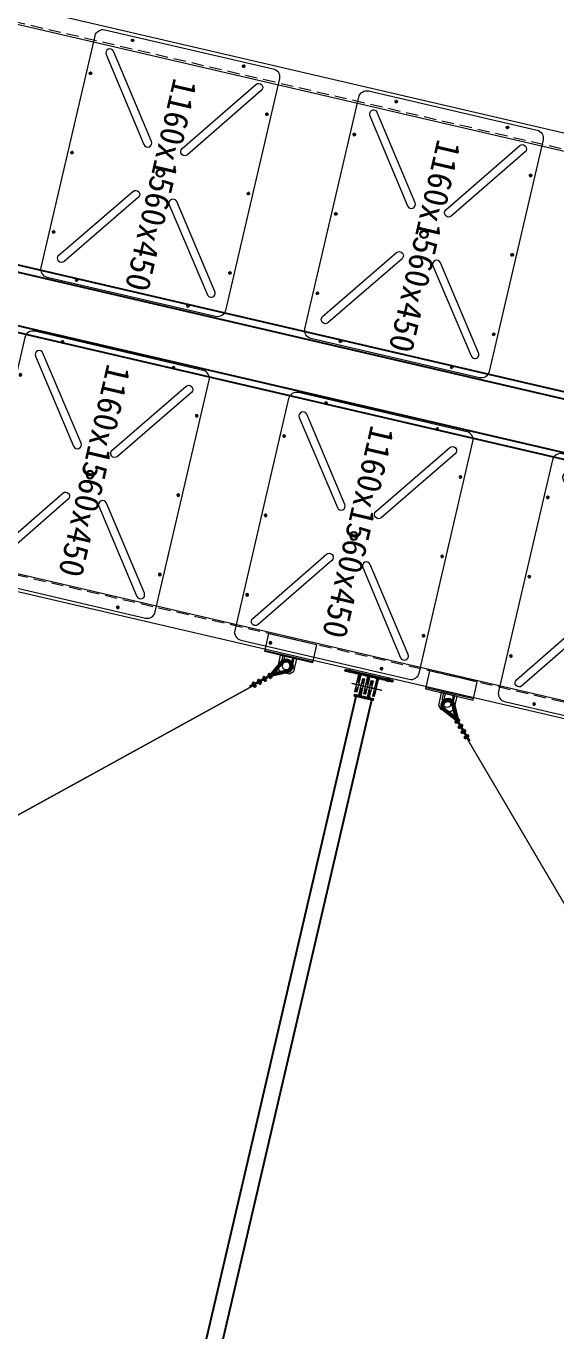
# Model space of a CAD drawing. Header units: millimetres. Extents: x 11827 to 862553, y 15071 to 134256.
# Drawn here: x 571908 to 575156, y 76865 to 84871 of the extents above; entities that cross this region are included whole.
import ezdxf

# ---------------------------------------------------------------- set-up
doc = ezdxf.new("R2010")
doc.units = ezdxf.units.MM
for name, pattern in [('CENTER', [2, 1.25, -0.25, 0.25, -0.25]), ('DASHED2', [9.525, 6.35, -3.175]), ('HIDDEN', [0.375, 0.25, -0.125])]:
    doc.linetypes.add(name, pattern=pattern)
doc.layers.add('HR-dimension', color=9, linetype='Continuous')
doc.layers.add('卡槽', color=242, linetype='Continuous')
for name, color, linetype, lineweight in [('扣板', 7, 'Continuous', 9), ('文字标注', 220, 'Continuous', 18), ('文本', 3, 'Continuous', 13), ('浮箱', 160, 'Continuous', 20), ('结构', 52, 'Continuous', 18), ('虚线', 8, 'Continuous', 0), ('铝主梁', 3, 'Continuous', 9)]:
    doc.layers.add(name, color=color, linetype=linetype, lineweight=lineweight)
doc.styles.add('Arial', font='')
doc.styles.add('HZTXT', font='txtw.shx', dxfattribs={"width": 0.8, "bigfont": 'hztxtw.shx'})
doc.styles.get('Arial').set_extended_font_data('STXihei')
doc.dimstyles.new('DIM-300', dxfattribs={"dimscale": 300, "dimtxt": 3, "dimasz": 1, "dimexe": 1, "dimexo": 1, "dimgap": 1, "dimtad": 1, "dimdec": 0, "dimdsep": 46, "dimtxsty": 'HZTXT', "dimblk": 'ARCHTICK', "dimcen": 0, "dimdle": 1, "dimclrd": 9, "dimclre": 9, "dimclrt": 2, "dimadec": 1, "dimazin": 0, "dimtfac": 1, "dimtdec": 0, "dimtix": 1, "dimtmove": 2, "dimatfit": 3, "dimldrblk": 'ARCHTICK', "dimfxl": 10, "dimtolj": 1, "dimtzin": 0, "dimarcsym": 1})

# ---------------------------------------------------------------- blocks, each defined once
blk = doc.blocks.new('*U620')
at = {"layer": '浮箱', "color": 5, "linetype": 'Continuous'}
for p, q in [((-729.9, 579.9), (730.1, 579.9)), ((-779.9, -530.1), (-779.9, 529.9)), ((780.1, 529.9), (780.1, -530.1)), ((730.1, -580.1), (-729.9, -580.1))]:
    blk.add_line(p, q, dxfattribs=at)
at = {"layer": '浮箱', "color": 1, "linetype": 'CENTER', "ltscale": 9.652}
for p, q in [((-499.9, 565.4), (-499.9, 544.5)), ((0.1, 565.4), (0.1, 544.5)), ((500.1, 565.4), (500.1, 544.5)), ((-489.5, 554.9), (-510.4, 554.9)), ((10.5, 554.9), (-10.4, 554.9)), ((510.5, 554.9), (489.6, 554.9)), ((-744.5, 349.9), (-765.4, 349.9)), ((-754.9, 360.4), (-754.9, 339.5)), ((765.5, 349.9), (744.6, 349.9)), ((755.1, 360.4), (755.1, 339.5)), ((-744.5, -350.1), (-765.4, -350.1)), ((-754.9, -339.6), (-754.9, -360.5)), ((765.5, -350.1), (744.6, -350.1)), ((755.1, -339.6), (755.1, -360.5)), ((-489.5, -555.1), (-510.4, -555.1)), ((-499.9, -544.6), (-499.9, -565.5)), ((10.5, -555.1), (-10.4, -555.1)), ((0.1, -544.6), (0.1, -565.5)), ((510.5, -555.1), (489.6, -555.1)), ((500.1, -544.6), (500.1, -565.5))]:
    blk.add_line(p, q, dxfattribs=at)
at = {"layer": '浮箱', "linetype": 'Continuous'}
for p, q in [((601, 580), (601, 579.9)), ((605.8, 579.9), (605.8, 580)), ((605.9, 579.9), (605.9, 580)), ((606.1, 579.9), (606.1, 580)), ((606.7, 580), (606.7, 579.9)), ((606.7, 580), (606.7, 579.9)), ((607.1, 580), (607.1, 579.9)), ((612.5, 579.9), (612.5, 580.1)), ((-779.9, 412.4), (-780.1, 412.4)), ((-780, 407), (-779.9, 407)), ((-780, 406.6), (-779.9, 406.6)), ((-780, 406.6), (-779.9, 406.6)), ((-779.9, 405.9), (-780, 405.9)), ((-779.9, 405.7), (-780, 405.7)), ((-779.9, 405.7), (-780, 405.7)), ((-780, 400.9), (-779.9, 400.9))]:
    blk.add_line(p, q, dxfattribs=at)
at = {"layer": '浮箱', "color": 5, "linetype": 'Continuous'}
for points in [[(-663, 448.2, -1), (-633.7, 488.7), (-147.4, 137.3, -0.999989), (-176.7, 96.8), (-663, 448.2)], [(661.6, 450.5, 1), (632.2, 490.9), (147.1, 137.8, 0.999989), (176.5, 97.4), (661.6, 450.5)], [(-663, -448.3, 1), (-633.7, -488.8), (-147.4, -137.5, 0.999989), (-176.7, -96.9), (-663, -448.3)], [(661.6, -450.6, -1), (632.2, -491), (147.1, -138, -0.999989), (176.5, -97.5), (661.6, -450.6)]]:
    blk.add_lwpolyline(points, format="xyb", dxfattribs=at)
blk.add_lwpolyline([(14.8, 20.2), (14.8, 20.2)], dxfattribs=at)
at = {"layer": '浮箱', "color": 9, "linetype": 'Continuous'}
for centre in [(-499.9, 554.9), (0.1, 554.9), (500.1, 554.9), (-754.9, 349.9), (755.1, 349.9), (-754.9, -350.1), (755.1, -350.1), (-499.9, -555.1), (0.1, -555.1), (500.1, -555.1)]:
    blk.add_circle(centre, 7.5, dxfattribs=at)
at = {"layer": '浮箱', "color": 5, "linetype": 'Continuous'}
for radius in [25, 20]:
    blk.add_circle((0.1, -0.1), radius, dxfattribs=at)
at = {"layer": '浮箱', "color": 5, "linetype": 'Continuous', "extrusion": (0, 0, -1)}
for centre, start, end in [((729.9, 529.9), 0, 90), ((-730.1, 529.9), 90, 180), ((729.9, -530.1), 270, 0), ((-730.1, -530.1), 180, 270)]:
    blk.add_arc(centre, 50, start, end, dxfattribs=at)
blk = doc.blocks.new('*U619')
at = {"color": 0, "linetype": 'ByBlock', "lineweight": -2, "transparency": 16777216}
blk.add_blockref('*U620', (0, 0), dxfattribs=at)
blk = doc.blocks.new('*U633')
at = {"layer": '浮箱', "color": 5, "linetype": 'Continuous'}
for p, q in [((-729.9, 579.9), (730.1, 579.9)), ((-779.9, -530.1), (-779.9, 529.9)), ((780.1, 529.9), (780.1, -530.1)), ((730.1, -580.1), (-729.9, -580.1))]:
    blk.add_line(p, q, dxfattribs=at)
at = {"layer": '浮箱', "color": 1, "linetype": 'CENTER', "ltscale": 9.652}
for p, q in [((-499.9, 565.4), (-499.9, 544.5)), ((0.1, 565.4), (0.1, 544.5)), ((500.1, 565.4), (500.1, 544.5)), ((-489.5, 554.9), (-510.4, 554.9)), ((10.5, 554.9), (-10.4, 554.9)), ((510.5, 554.9), (489.6, 554.9)), ((-744.5, 349.9), (-765.4, 349.9)), ((-754.9, 360.4), (-754.9, 339.5)), ((765.5, 349.9), (744.6, 349.9)), ((755.1, 360.4), (755.1, 339.5)), ((-744.5, -350.1), (-765.4, -350.1)), ((-754.9, -339.6), (-754.9, -360.5)), ((765.5, -350.1), (744.6, -350.1)), ((755.1, -339.6), (755.1, -360.5)), ((-489.5, -555.1), (-510.4, -555.1)), ((-499.9, -544.6), (-499.9, -565.5)), ((10.5, -555.1), (-10.4, -555.1)), ((0.1, -544.6), (0.1, -565.5)), ((510.5, -555.1), (489.6, -555.1)), ((500.1, -544.6), (500.1, -565.5))]:
    blk.add_line(p, q, dxfattribs=at)
at = {"layer": '浮箱', "linetype": 'Continuous'}
for p, q in [((601, 580), (601, 579.9)), ((605.8, 579.9), (605.8, 580)), ((605.9, 579.9), (605.9, 580)), ((606.1, 579.9), (606.1, 580)), ((606.7, 580), (606.7, 579.9)), ((606.7, 580), (606.7, 579.9)), ((607.1, 580), (607.1, 579.9)), ((612.5, 579.9), (612.5, 580.1)), ((-779.9, 412.4), (-780.1, 412.4)), ((-780, 407), (-779.9, 407)), ((-780, 406.6), (-779.9, 406.6)), ((-780, 406.6), (-779.9, 406.6)), ((-779.9, 405.9), (-780, 405.9)), ((-779.9, 405.7), (-780, 405.7)), ((-779.9, 405.7), (-780, 405.7)), ((-780, 400.9), (-779.9, 400.9))]:
    blk.add_line(p, q, dxfattribs=at)
at = {"layer": '浮箱', "color": 5, "linetype": 'Continuous'}
for points in [[(-663, 448.2, -1), (-633.7, 488.7), (-147.4, 137.3, -0.999989), (-176.7, 96.8), (-663, 448.2)], [(661.6, 450.5, 1), (632.2, 490.9), (147.1, 137.8, 0.999989), (176.5, 97.4), (661.6, 450.5)], [(-663, -448.3, 1), (-633.7, -488.8), (-147.4, -137.5, 0.999989), (-176.7, -96.9), (-663, -448.3)], [(661.6, -450.6, -1), (632.2, -491), (147.1, -138, -0.999989), (176.5, -97.5), (661.6, -450.6)]]:
    blk.add_lwpolyline(points, format="xyb", dxfattribs=at)
blk.add_lwpolyline([(14.8, 20.2), (14.8, 20.2)], dxfattribs=at)
at = {"layer": '浮箱', "color": 9, "linetype": 'Continuous'}
for centre in [(-499.9, 554.9), (0.1, 554.9), (500.1, 554.9), (-754.9, 349.9), (755.1, 349.9), (-754.9, -350.1), (755.1, -350.1), (-499.9, -555.1), (0.1, -555.1), (500.1, -555.1)]:
    blk.add_circle(centre, 7.5, dxfattribs=at)
at = {"layer": '浮箱', "color": 5, "linetype": 'Continuous'}
for radius in [25, 20]:
    blk.add_circle((0.1, -0.1), radius, dxfattribs=at)
at = {"layer": '浮箱', "color": 5, "linetype": 'Continuous', "extrusion": (0, 0, -1)}
for centre, start, end in [((729.9, 529.9), 0, 90), ((-730.1, 529.9), 90, 180), ((729.9, -530.1), 270, 0), ((-730.1, -530.1), 180, 270)]:
    blk.add_arc(centre, 50, start, end, dxfattribs=at)
blk = doc.blocks.new('*U632')
at = {"color": 0, "linetype": 'ByBlock', "lineweight": -2, "transparency": 16777216}
blk.add_blockref('*U633', (0, 0), dxfattribs=at)
blk = doc.blocks.new('*U627')
at = {"layer": '浮箱', "color": 5, "linetype": 'Continuous'}
for p, q in [((-729.9, 579.9), (730.1, 579.9)), ((-779.9, -530.1), (-779.9, 529.9)), ((780.1, 529.9), (780.1, -530.1)), ((730.1, -580.1), (-729.9, -580.1))]:
    blk.add_line(p, q, dxfattribs=at)
at = {"layer": '浮箱', "color": 1, "linetype": 'CENTER', "ltscale": 9.652}
for p, q in [((-499.9, 565.4), (-499.9, 544.5)), ((0.1, 565.4), (0.1, 544.5)), ((500.1, 565.4), (500.1, 544.5)), ((-489.5, 554.9), (-510.4, 554.9)), ((10.5, 554.9), (-10.4, 554.9)), ((510.5, 554.9), (489.6, 554.9)), ((-744.5, 349.9), (-765.4, 349.9)), ((-754.9, 360.4), (-754.9, 339.5)), ((765.5, 349.9), (744.6, 349.9)), ((755.1, 360.4), (755.1, 339.5)), ((-744.5, -350.1), (-765.4, -350.1)), ((-754.9, -339.6), (-754.9, -360.5)), ((765.5, -350.1), (744.6, -350.1)), ((755.1, -339.6), (755.1, -360.5)), ((-489.5, -555.1), (-510.4, -555.1)), ((-499.9, -544.6), (-499.9, -565.5)), ((10.5, -555.1), (-10.4, -555.1)), ((0.1, -544.6), (0.1, -565.5)), ((510.5, -555.1), (489.6, -555.1)), ((500.1, -544.6), (500.1, -565.5))]:
    blk.add_line(p, q, dxfattribs=at)
at = {"layer": '浮箱', "linetype": 'Continuous'}
for p, q in [((601, 580), (601, 579.9)), ((605.8, 579.9), (605.8, 580)), ((605.9, 579.9), (605.9, 580)), ((606.1, 579.9), (606.1, 580)), ((606.7, 580), (606.7, 579.9)), ((606.7, 580), (606.7, 579.9)), ((607.1, 580), (607.1, 579.9)), ((612.5, 579.9), (612.5, 580.1)), ((-779.9, 412.4), (-780.1, 412.4)), ((-780, 407), (-779.9, 407)), ((-780, 406.6), (-779.9, 406.6)), ((-780, 406.6), (-779.9, 406.6)), ((-779.9, 405.9), (-780, 405.9)), ((-779.9, 405.7), (-780, 405.7)), ((-779.9, 405.7), (-780, 405.7)), ((-780, 400.9), (-779.9, 400.9))]:
    blk.add_line(p, q, dxfattribs=at)
at = {"layer": '浮箱', "color": 5, "linetype": 'Continuous'}
for points in [[(-663, 448.2, -1), (-633.7, 488.7), (-147.4, 137.3, -0.999989), (-176.7, 96.8), (-663, 448.2)], [(661.6, 450.5, 1), (632.2, 490.9), (147.1, 137.8, 0.999989), (176.5, 97.4), (661.6, 450.5)], [(-663, -448.3, 1), (-633.7, -488.8), (-147.4, -137.5, 0.999989), (-176.7, -96.9), (-663, -448.3)], [(661.6, -450.6, -1), (632.2, -491), (147.1, -138, -0.999989), (176.5, -97.5), (661.6, -450.6)]]:
    blk.add_lwpolyline(points, format="xyb", dxfattribs=at)
blk.add_lwpolyline([(14.8, 20.2), (14.8, 20.2)], dxfattribs=at)
at = {"layer": '浮箱', "color": 9, "linetype": 'Continuous'}
for centre in [(-499.9, 554.9), (0.1, 554.9), (500.1, 554.9), (-754.9, 349.9), (755.1, 349.9), (-754.9, -350.1), (755.1, -350.1), (-499.9, -555.1), (0.1, -555.1), (500.1, -555.1)]:
    blk.add_circle(centre, 7.5, dxfattribs=at)
at = {"layer": '浮箱', "color": 5, "linetype": 'Continuous'}
for radius in [25, 20]:
    blk.add_circle((0.1, -0.1), radius, dxfattribs=at)
at = {"layer": '浮箱', "color": 5, "linetype": 'Continuous', "extrusion": (0, 0, -1)}
for centre, start, end in [((729.9, 529.9), 0, 90), ((-730.1, 529.9), 90, 180), ((729.9, -530.1), 270, 0), ((-730.1, -530.1), 180, 270)]:
    blk.add_arc(centre, 50, start, end, dxfattribs=at)
blk = doc.blocks.new('*U626')
at = {"color": 0, "linetype": 'ByBlock', "lineweight": -2, "transparency": 16777216}
blk.add_blockref('*U627', (0, 0), dxfattribs=at)
blk = doc.blocks.new('*U623')
at = {"layer": '浮箱', "color": 5, "linetype": 'Continuous'}
for p, q in [((-729.9, 579.9), (730.1, 579.9)), ((-779.9, -530.1), (-779.9, 529.9)), ((780.1, 529.9), (780.1, -530.1)), ((730.1, -580.1), (-729.9, -580.1))]:
    blk.add_line(p, q, dxfattribs=at)
at = {"layer": '浮箱', "color": 1, "linetype": 'CENTER', "ltscale": 9.652}
for p, q in [((-499.9, 565.4), (-499.9, 544.5)), ((0.1, 565.4), (0.1, 544.5)), ((500.1, 565.4), (500.1, 544.5)), ((-489.5, 554.9), (-510.4, 554.9)), ((10.5, 554.9), (-10.4, 554.9)), ((510.5, 554.9), (489.6, 554.9)), ((-744.5, 349.9), (-765.4, 349.9)), ((-754.9, 360.4), (-754.9, 339.5)), ((765.5, 349.9), (744.6, 349.9)), ((755.1, 360.4), (755.1, 339.5)), ((-744.5, -350.1), (-765.4, -350.1)), ((-754.9, -339.6), (-754.9, -360.5)), ((765.5, -350.1), (744.6, -350.1)), ((755.1, -339.6), (755.1, -360.5)), ((-489.5, -555.1), (-510.4, -555.1)), ((-499.9, -544.6), (-499.9, -565.5)), ((10.5, -555.1), (-10.4, -555.1)), ((0.1, -544.6), (0.1, -565.5)), ((510.5, -555.1), (489.6, -555.1)), ((500.1, -544.6), (500.1, -565.5))]:
    blk.add_line(p, q, dxfattribs=at)
at = {"layer": '浮箱', "linetype": 'Continuous'}
for p, q in [((601, 580), (601, 579.9)), ((605.8, 579.9), (605.8, 580)), ((605.9, 579.9), (605.9, 580)), ((606.1, 579.9), (606.1, 580)), ((606.7, 580), (606.7, 579.9)), ((606.7, 580), (606.7, 579.9)), ((607.1, 580), (607.1, 579.9)), ((612.5, 579.9), (612.5, 580.1)), ((-779.9, 412.4), (-780.1, 412.4)), ((-780, 407), (-779.9, 407)), ((-780, 406.6), (-779.9, 406.6)), ((-780, 406.6), (-779.9, 406.6)), ((-779.9, 405.9), (-780, 405.9)), ((-779.9, 405.7), (-780, 405.7)), ((-779.9, 405.7), (-780, 405.7)), ((-780, 400.9), (-779.9, 400.9))]:
    blk.add_line(p, q, dxfattribs=at)
at = {"layer": '浮箱', "color": 5, "linetype": 'Continuous'}
for points in [[(-663, 448.2, -1), (-633.7, 488.7), (-147.4, 137.3, -0.999989), (-176.7, 96.8), (-663, 448.2)], [(661.6, 450.5, 1), (632.2, 490.9), (147.1, 137.8, 0.999989), (176.5, 97.4), (661.6, 450.5)], [(-663, -448.3, 1), (-633.7, -488.8), (-147.4, -137.5, 0.999989), (-176.7, -96.9), (-663, -448.3)], [(661.6, -450.6, -1), (632.2, -491), (147.1, -138, -0.999989), (176.5, -97.5), (661.6, -450.6)]]:
    blk.add_lwpolyline(points, format="xyb", dxfattribs=at)
blk.add_lwpolyline([(14.8, 20.2), (14.8, 20.2)], dxfattribs=at)
at = {"layer": '浮箱', "color": 9, "linetype": 'Continuous'}
for centre in [(-499.9, 554.9), (0.1, 554.9), (500.1, 554.9), (-754.9, 349.9), (755.1, 349.9), (-754.9, -350.1), (755.1, -350.1), (-499.9, -555.1), (0.1, -555.1), (500.1, -555.1)]:
    blk.add_circle(centre, 7.5, dxfattribs=at)
at = {"layer": '浮箱', "color": 5, "linetype": 'Continuous'}
for radius in [25, 20]:
    blk.add_circle((0.1, -0.1), radius, dxfattribs=at)
at = {"layer": '浮箱', "color": 5, "linetype": 'Continuous', "extrusion": (0, 0, -1)}
for centre, start, end in [((729.9, 529.9), 0, 90), ((-730.1, 529.9), 90, 180), ((729.9, -530.1), 270, 0), ((-730.1, -530.1), 180, 270)]:
    blk.add_arc(centre, 50, start, end, dxfattribs=at)
blk = doc.blocks.new('*U622')
at = {"color": 0, "linetype": 'ByBlock', "lineweight": -2, "transparency": 16777216}
blk.add_blockref('*U623', (0, 0), dxfattribs=at)
blk = doc.blocks.new('*U625')
at = {"layer": '浮箱', "color": 5, "linetype": 'Continuous'}
for p, q in [((-729.9, 579.9), (730.1, 579.9)), ((-779.9, -530.1), (-779.9, 529.9)), ((780.1, 529.9), (780.1, -530.1)), ((730.1, -580.1), (-729.9, -580.1))]:
    blk.add_line(p, q, dxfattribs=at)
at = {"layer": '浮箱', "color": 1, "linetype": 'CENTER', "ltscale": 9.652}
for p, q in [((-499.9, 565.4), (-499.9, 544.5)), ((0.1, 565.4), (0.1, 544.5)), ((500.1, 565.4), (500.1, 544.5)), ((-489.5, 554.9), (-510.4, 554.9)), ((10.5, 554.9), (-10.4, 554.9)), ((510.5, 554.9), (489.6, 554.9)), ((-744.5, 349.9), (-765.4, 349.9)), ((-754.9, 360.4), (-754.9, 339.5)), ((765.5, 349.9), (744.6, 349.9)), ((755.1, 360.4), (755.1, 339.5)), ((-744.5, -350.1), (-765.4, -350.1)), ((-754.9, -339.6), (-754.9, -360.5)), ((765.5, -350.1), (744.6, -350.1)), ((755.1, -339.6), (755.1, -360.5)), ((-489.5, -555.1), (-510.4, -555.1)), ((-499.9, -544.6), (-499.9, -565.5)), ((10.5, -555.1), (-10.4, -555.1)), ((0.1, -544.6), (0.1, -565.5)), ((510.5, -555.1), (489.6, -555.1)), ((500.1, -544.6), (500.1, -565.5))]:
    blk.add_line(p, q, dxfattribs=at)
at = {"layer": '浮箱', "linetype": 'Continuous'}
for p, q in [((601, 580), (601, 579.9)), ((605.8, 579.9), (605.8, 580)), ((605.9, 579.9), (605.9, 580)), ((606.1, 579.9), (606.1, 580)), ((606.7, 580), (606.7, 579.9)), ((606.7, 580), (606.7, 579.9)), ((607.1, 580), (607.1, 579.9)), ((612.5, 579.9), (612.5, 580.1)), ((-779.9, 412.4), (-780.1, 412.4)), ((-780, 407), (-779.9, 407)), ((-780, 406.6), (-779.9, 406.6)), ((-780, 406.6), (-779.9, 406.6)), ((-779.9, 405.9), (-780, 405.9)), ((-779.9, 405.7), (-780, 405.7)), ((-779.9, 405.7), (-780, 405.7)), ((-780, 400.9), (-779.9, 400.9))]:
    blk.add_line(p, q, dxfattribs=at)
at = {"layer": '浮箱', "color": 5, "linetype": 'Continuous'}
for points in [[(-663, 448.2, -1), (-633.7, 488.7), (-147.4, 137.3, -0.999989), (-176.7, 96.8), (-663, 448.2)], [(661.6, 450.5, 1), (632.2, 490.9), (147.1, 137.8, 0.999989), (176.5, 97.4), (661.6, 450.5)], [(-663, -448.3, 1), (-633.7, -488.8), (-147.4, -137.5, 0.999989), (-176.7, -96.9), (-663, -448.3)], [(661.6, -450.6, -1), (632.2, -491), (147.1, -138, -0.999989), (176.5, -97.5), (661.6, -450.6)]]:
    blk.add_lwpolyline(points, format="xyb", dxfattribs=at)
blk.add_lwpolyline([(14.8, 20.2), (14.8, 20.2)], dxfattribs=at)
at = {"layer": '浮箱', "color": 9, "linetype": 'Continuous'}
for centre in [(-499.9, 554.9), (0.1, 554.9), (500.1, 554.9), (-754.9, 349.9), (755.1, 349.9), (-754.9, -350.1), (755.1, -350.1), (-499.9, -555.1), (0.1, -555.1), (500.1, -555.1)]:
    blk.add_circle(centre, 7.5, dxfattribs=at)
at = {"layer": '浮箱', "color": 5, "linetype": 'Continuous'}
for radius in [25, 20]:
    blk.add_circle((0.1, -0.1), radius, dxfattribs=at)
at = {"layer": '浮箱', "color": 5, "linetype": 'Continuous', "extrusion": (0, 0, -1)}
for centre, start, end in [((729.9, 529.9), 0, 90), ((-730.1, 529.9), 90, 180), ((729.9, -530.1), 270, 0), ((-730.1, -530.1), 180, 270)]:
    blk.add_arc(centre, 50, start, end, dxfattribs=at)
blk = doc.blocks.new('*U624')
at = {"color": 0, "linetype": 'ByBlock', "lineweight": -2, "transparency": 16777216}
blk.add_blockref('*U625', (0, 0), dxfattribs=at)
blk = doc.blocks.new('_ArchTick')
at = {"color": 0, "linetype": 'ByBlock', "lineweight": 100, "const_width": 0.15}
blk.add_lwpolyline([(-0.5, -0.5), (0.5, 0.5)], dxfattribs=at)
blk = doc.blocks.new('*D707')
at = {"color": 9, "lineweight": -2, "transparency": 16777216}
for p, q in [((568811.7, 86009.5), (569399.5, 88537.7)), ((577959.5, 86239.7), (569039.3, 88313.4)), ((577147.5, 84071.7), (577735.2, 86599.9))]:
    blk.add_line(p, q, dxfattribs=at)
at = {"layer": 'Defpoints', "color": 0, "transparency": 16777216}
for p in [(569331.5, 88245.5), (568743.8, 85717.3, 29521), (577079.5, 83779.5, 29521)]:
    blk.add_point(p, dxfattribs=at)
at = {"color": 9, "lineweight": -2, "transparency": 16777216, "xscale": 300, "yscale": 300, "zscale": 300}
for p, rotation in [((569331.5, 88245.5), 166.9128483271271), ((577667.3, 86307.7), 346.9128483271272)]:
    blk.add_blockref('_ArchTick', p, dxfattribs=dict(at, rotation=rotation))
at = {"color": 2, "transparency": 16777216, "insert": (573669.2, 88007.1), "char_height": 900, "attachment_point": 5, "rotation": 346.91285, "style": 'HZTXT'}
blk.add_mtext('\\A1;8558', dxfattribs=at)
blk = doc.blocks.new('*U1432')
at = {"layer": '结构'}
h = blk.add_hatch(dxfattribs=at)
h.set_pattern_fill('ANSI36', color=252, angle=-82.69576)
h.set_pattern_definition([(322.3042363, (-182477.9547, -50528.7565), (6.337899573, -0.8851938), [7.9375, -1.5875, 0, -1.5875])])
h.paths.add_polyline_path([(-128.7, 51.2), (-149.5, 48.6), (-148, 36.7), (-127.1, 39.3)])
h.paths.add_polyline_path([(109.2, 81.7), (-110.7, 53.5), (-109.2, 41.6), (110.7, 69.8)])
h.paths.add_polyline_path([(148, 86.7), (127.1, 84), (128.7, 72.1), (149.5, 74.8)])
h.paths.add_polyline_path([(62.3, 63.6), (50.4, 62.1), (56.3, 15.5), (68.2, 17)])
h.paths.add_polyline_path([(72.8, -18.7), (60.9, -20.2), (64.3, -47), (76.2, -45.5)])
h.paths.add_polyline_path([(6.7, 56.5), (-5.2, 55), (0.8, 8.3), (12.7, 9.9)])
h.paths.add_polyline_path([(17.3, -25.8), (5.4, -27.4), (8.8, -54.1), (20.7, -52.6)])
h.paths.add_polyline_path([(-48.8, 49.4), (-60.7, 47.8), (-54.8, 1.2), (-42.9, 2.7)])
h.paths.add_polyline_path([(-38.3, -33), (-50.2, -34.5), (-46.7, -61.3), (-34.8, -59.7)])
h = blk.add_hatch(dxfattribs=at)
h.set_pattern_fill('ANSI36', color=252, angle=-82.69576)
h.set_pattern_definition([(322.3042363, (-55311.4466, 178520.0052), (6.337899573, -0.8851938), [7.9375, -1.5875, 0, -1.5875])])
h.paths.add_polyline_path([(39.1, 13.3), (35.7, 40), (23.8, 38.5), (27.2, 11.7)])
h.paths.add_polyline_path([(49.1, -64.1), (43.7, -22.4), (31.8, -24), (37.2, -65.6)])
h.paths.add_polyline_path([(77.4, -72.6), (75.8, -60.7), (-43.2, -75.9), (-41.7, -87.8)])
h.paths.add_polyline_path([(-4.5, -71), (-9.8, -29.3), (-21.7, -30.8), (-16.4, -72.5)])
h.paths.add_polyline_path([(-14.4, 6.4), (-17.9, 33.2), (-29.8, 31.6), (-26.3, 4.9)])
at = {"layer": '文字标注', "color": 1, "linetype": 'CENTER', "ltscale": 2}
for points in [[(127.1, 84), (109.2, 81.7), (110.7, 69.8), (128.7, 72.1)], [(-128.7, 51.2), (-110.7, 53.5), (-109.2, 41.6), (-127.1, 39.3)], [(-38.3, -33), (-50.2, -34.5), (-54.8, 1.2), (-42.9, 2.7)], [(-9.8, -29.3), (-21.7, -30.8), (-26.3, 4.9), (-14.4, 6.4)], [(17.3, -25.8), (5.4, -27.4), (0.8, 8.3), (12.7, 9.9)], [(43.7, -22.4), (31.8, -24), (27.2, 11.7), (39.1, 13.3)], [(60.9, -20.2), (72.8, -18.7), (68.2, 17), (56.3, 15.5)]]:
    blk.add_lwpolyline(points, close=True, dxfattribs=at)
for points in [[(120.3, 66), (118.8, 77.9), (117.5, 87.8)], [(-117.5, 35.5), (-119.1, 47.4), (-120.3, 57.3)], [(106.4, 3.7), (-83.7, -20.6)], [(74.4, -0.4), (-56.3, -17.1)]]:
    blk.add_lwpolyline(points, dxfattribs=at)
at = {"layer": '结构'}
for points in [[(-149.5, 48.6), (148, 86.7), (149.5, 74.8), (-148, 36.7), (-149.5, 48.6)], [(-48.8, 49.4), (-34.8, -59.7), (-46.7, -61.3), (-60.7, 47.8), (-48.8, 49.4)], [(-17.9, 33.2), (-4.5, -71), (-16.4, -72.5), (-29.8, 31.6), (-17.9, 33.2)], [(6.7, 56.5), (20.7, -52.6), (8.8, -54.1), (-5.2, 55), (6.7, 56.5)], [(35.7, 40), (49.1, -64.1), (37.2, -65.6), (23.8, 38.5), (35.7, 40)], [(50.4, 62.1), (64.3, -47), (76.2, -45.5), (62.3, 63.6), (50.4, 62.1)]]:
    blk.add_lwpolyline(points, dxfattribs=at)
blk.add_lwpolyline([(-43.2, -75.9), (75.8, -60.7), (77.4, -72.6), (-41.7, -87.8)], close=True, dxfattribs=at)
blk = doc.blocks.new('*U1429')
at = {"color": 0, "linetype": 'ByBlock', "lineweight": -2, "transparency": 16777216}
blk.add_blockref('*U1432', (0, 0), dxfattribs=at)
blk = doc.blocks.new('*U1406')
for points in [[(-42.5, 4000), (-42.5, -4000)], [(57.5, 4000), (57.5, -4000)]]:
    blk.add_lwpolyline(points)
at = {"rotation": 352.6957637374326}
blk.add_blockref('*U1429', (0, 4081.8), dxfattribs=at)
blk = doc.blocks.new('*U1407')
at = {"color": 0, "linetype": 'ByBlock', "lineweight": -2, "transparency": 16777216}
blk.add_blockref('*U1406', (0, 0), dxfattribs=at)
blk = doc.blocks.new('*U1397')
at = {"color": 7, "linetype": 'Continuous', "lineweight": 15}
for p, q in [((-9, 9), (-10, 8)), ((-10, 8), (-10, 1)), ((-10, 1), (-9, 0)), ((-9, 9), (9, 9)), ((-9, 0), (9, 0)), ((-5, 8), (-5, 1)), ((5, 8), (5, 1)), ((10, 8), (9, 9)), ((9, 0), (10, 1)), ((10, 8), (10, 1))]:
    blk.add_line(p, q, dxfattribs=at)
for centre, start, end in [((0, -8), 72.4233, 107.5767), ((0, 17), 252.4233, 287.5767)]:
    blk.add_arc(centre, 17.2, start, end, dxfattribs=at)
for points, knots in [([(-10, 8), (-10, 9), (-9, 9), (-8, 9), (-7, 9), (-6, 9), (-6, 9), (-5, 8)], [0, 0, 0, 0, 0.264534, 0.399289, 0.53507, 0.765405, 1, 1, 1, 1]), ([(-5, 1), (-6, 1), (-6, 0), (-7, 0), (-8, 0), (-9, 0), (-10, 1), (-10, 1)], [0, 0, 0, 0, 0.264534, 0.399289, 0.53507, 0.765405, 1, 1, 1, 1]), ([(5, 8), (6, 9), (6, 9), (7, 9), (8, 9), (9, 9), (10, 9), (10, 8)], [0, 0, 0, 0, 0.264536, 0.399814, 0.535067, 0.765403, 1, 1, 1, 1]), ([(10, 1), (10, 1), (9, 0), (8, 0), (7, 0), (6, 0), (6, 1), (5, 1)], [0, 0, 0, 0, 0.264536, 0.399814, 0.535067, 0.765403, 1, 1, 1, 1])]:
    blk.add_open_spline(points, degree=3, knots=knots, dxfattribs=at)
blk = doc.blocks.new('A$C72EA2C7E')
blk.add_line((-8, -6), (8, -6))
at = {"color": 7, "linetype": 'Continuous', "lineweight": 15}
for p, q in [((-5, -40), (-5, -6)), ((-4, -41), (-5, -40)), ((5, -40), (-5, -40)), ((-4, -41), (5, -41)), ((5, -6), (5, -40)), ((5, -40), (5, -41))]:
    blk.add_line(p, q, dxfattribs=at)
at = {"color": 7, "linetype": 'Continuous', "lineweight": 0}
for p, q in [((-4, -41), (-4, -6)), ((5, -41), (5, -6))]:
    blk.add_line(p, q, dxfattribs=at)
blk.add_arc((0, -8), 8, 17.4862, 162.5138)
at = {"extrusion": (0, 0, -1), "xscale": 0.9999974999999999, "yscale": 0.9999974999999999, "zscale": -0.9999974999999999}
blk.add_blockref('*U1397', (0, -39), dxfattribs=at)
blk = doc.blocks.new('A$C9fee1c81')
h = blk.add_hatch(color=1)
h.dxf.hatch_style = 1
h.paths.add_polyline_path([(-5928.8, 1836.7), (-6019.6, 1809.5, -1.447528), (-6016.2, 1886.7), (-5928.1, 1851.7)])
h.paths.add_polyline_path([(-5942.3, 1844.3), (-5942.3, 1845.3), (-5958.1, 1851.6), (-5956.7, 1854.8), (-6019.1, 1879.6, 1.452111), (-6021.9, 1816.9), (-5957.5, 1836.1), (-5958.6, 1839.5)], flags=16)
h = blk.add_hatch()
h.set_pattern_fill('ANSI38', color=253, scale=0.7, angle=-2.5)
h.set_pattern_definition([(42.5, (-384069.4044, 295980.6416), (-1.501499236, 1.638598881), []), (132.5, (-384069.4044, 295980.6416), (-4.641597354, 1.775698526), [5.55625, -3.33375])])
h.paths.add_polyline_path([(-5959.6, 1842.5), (-5957.5, 1836.1), (-6021.9, 1816.9, -1.452111), (-6019.1, 1879.6), (-5956.7, 1854.8), (-5958.1, 1851.6), (-5959.4, 1848.6), (-6021.8, 1873.4, 1.452111), (-6024, 1823.2)])
at = {"color": 1, "linetype": 'DASHED2'}
blk.add_line((-6066.8, 1863.3), (-6067.6, 1845.1), dxfattribs=at)
blk.add_line((-5933.5, 1849.3), (-5928.8, 1841.1))
at = {"color": 1}
for points in [[(-5928.8, 1836.7), (-6019.6, 1809.5, -1.447528), (-6016.2, 1886.7), (-5928.1, 1851.7)], [(-5958.1, 1851.6), (-5942.3, 1845.3), (-5942.3, 1844.3), (-5958.6, 1839.5), (-5957.5, 1836.1), (-6021.9, 1816.9, -1.452111), (-6019.1, 1879.6), (-5956.7, 1854.8)]]:
    blk.add_lwpolyline(points, format="xyb", close=True, dxfattribs=at)
for points in [[(-5928.8, 1841.1), (-6020.8, 1813.5, -1.449849), (-6017.8, 1882.8), (-5933.5, 1849.3)], [(-5957.5, 1836.1), (-6021.9, 1816.9, -1.452111), (-6019.1, 1879.6), (-5956.7, 1854.8)], [(-5957.5, 1836.1), (-6021.9, 1816.9, -1.452111), (-6019.1, 1879.6), (-5956.7, 1854.8)]]:
    blk.add_lwpolyline(points, format="xyb")
blk.add_lwpolyline([(-5959.4, 1848.6), (-6021.8, 1873.4, 1.452111), (-6024, 1823.2), (-5959.6, 1842.5), (-5957.5, 1836.1), (-6021.9, 1816.9, -1.452111), (-6019.1, 1879.6), (-5956.7, 1854.8)], format="xyb", close=True)
at = {"color": 252}
blk.add_lwpolyline([(-5959.4, 1848.6), (-6021.8, 1873.4, 1.452111), (-6024, 1823.2), (-5959.6, 1842.5), (-5957.5, 1836.1), (-6021.9, 1816.9, -1.452111), (-6019.1, 1879.6), (-5956.7, 1854.8)], format="xyb", close=True, dxfattribs=at)
at = {"color": 1, "const_width": 8.4}
for points in [[(-5936.6, 1841.4), (-5775.8, 1841.1)], [(-5935.2, 1849.4), (7780.1, 1849.6)]]:
    blk.add_lwpolyline(points, dxfattribs=at)
at = {"xscale": -0.7, "yscale": 0.7, "zscale": 0.7, "rotation": 179.9396936740553}
for p in [(-5919.8, 1833), (-5882.5, 1832.9), (-5846.4, 1832.9), (-5809.1, 1832.8)]:
    blk.add_blockref('A$C72EA2C7E', p, dxfattribs=at)
blk = doc.blocks.new('支座')
at = {"layer": '扣板', "color": 7}
blk.add_line((13511.5, 4747, 0), (13511.5, 5047, 0), dxfattribs=at)
at = {"layer": '扣板', "color": 7, "elevation": 0}
for points in [[(13405, 4747), (13405, 5047), (13519.5, 5047), (13519.5, 4747)], [(13599.5, 4947), (13619.5, 4927), (13619.5, 4867), (13599.5, 4847), (13519.5, 4847), (13519.5, 4947)], [(13559.5, 4932), (13519.5, 4932), (13519.5, 4922), (13559.5, 4922)], [(13559.5, 4862), (13519.5, 4862), (13519.5, 4872), (13559.5, 4872)]]:
    blk.add_lwpolyline(points, close=True, dxfattribs=at)
at = {"layer": '扣板', "color": 7}
blk.add_circle((13574.5, 4897, 0), 25, dxfattribs=at)

msp = doc.modelspace()

# ---------------------------------------------------------------- hatches: boundary and pattern name
h = msp.add_hatch(color=1)
h.dxf.hatch_style = 1
h.paths.add_polyline_path([(573408.52, 80897.05), (573470.08, 80972.02, -1.4062578), (573508.95, 80904.37), (573416.36, 80884.23)])
h.paths.add_polyline_path([(573441.12, 80901.07), (573441.76, 80897.63), (573507.42, 80911.92, 1.4062578), (573475.96, 80967.05), (573432.03, 80913.55), (573423.47, 80897.23)], flags=16)
h = msp.add_hatch()
h.set_pattern_fill('ANSI38', color=253, scale=0.7, angle=-153.523189)
h.set_pattern_definition([(251.4768111, (699573.7691, -275105.5756), (2.107363737, -0.706062555), []), (341.4768111, (699573.7691, -275105.5756), (4.920790028, 0.695238626), [5.55625, -3.33375])])
h.paths.add_polyline_path([(573437.35, 80909.45), (573432.03, 80913.55), (573474.68, 80965.48, -1.4521112), (573507.42, 80911.92), (573441.76, 80897.63), (573441.12, 80901.07), (573440.53, 80904.24), (573506.19, 80918.53, 1.4521112), (573480, 80961.38)])

# ---------------------------------------------------------------- linework, layer by layer
at = {"color": 1, "linetype": 'DASHED2'}
msp.add_line((573534.86, 80953.4, -29521), (573523.9, 80971.32, -29521), dxfattribs=at)
at = {"color": 1}
for points in [[(573408.52, 80897.05), (573468.66, 80970.28, -1.4475279), (573508.95, 80904.37), (573416.36, 80884.23)], [(573441.12, 80901.07), (573424.53, 80897.46), (573424.02, 80898.29), (573434.8, 80911.41), (573432.03, 80913.55), (573474.68, 80965.48, -1.4521112), (573507.42, 80911.92), (573441.76, 80897.63)]]:
    msp.add_lwpolyline(points, format="xyb", close=True, dxfattribs=at)
at = {"elevation": -29521}
for points in [[(573410.99, 80893.44), (573471.94, 80967.66, -1.4498486), (573508.12, 80908.49), (573419.47, 80889.2)], [(573432.03, 80913.55), (573474.68, 80965.48, -1.4521112), (573507.42, 80911.92), (573441.76, 80897.63)], [(573432.03, 80913.55), (573474.68, 80965.48, -1.4521112), (573507.42, 80911.92), (573441.76, 80897.63)]]:
    msp.add_lwpolyline(points, format="xyb", dxfattribs=at)
msp.add_lwpolyline([(573440.53, 80904.24), (573506.19, 80918.53, 1.4521112), (573480, 80961.38), (573437.35, 80909.45), (573432.03, 80913.55), (573474.68, 80965.48, -1.4521112), (573507.42, 80911.92), (573441.76, 80897.63)], format="xyb", close=True)
at = {"color": 252}
msp.add_lwpolyline([(573440.53, 80904.24), (573506.19, 80918.53, 1.4521112), (573480, 80961.38), (573437.35, 80909.45), (573432.03, 80913.55), (573474.68, 80965.48, -1.4521112), (573507.42, 80911.92), (573441.76, 80897.63)], format="xyb", close=True, dxfattribs=at)
at = {"color": 1, "const_width": 8.4}
msp.add_lwpolyline([(561181.26, 74150.73), (573428.83, 80894.93)], dxfattribs=at)
at = {"color": 1, "const_width": 8.4, "elevation": -29521}
msp.add_lwpolyline([(573424.04, 80901.42), (573275.91, 80820.05)], dxfattribs=at)
at = {"layer": '卡槽', "color": 22, "ltscale": 5000, "elevation": 29521}
for points in [[(568506.36, 84183.24), (568496.85, 84142.33), (576610.49, 82256.14), (576620, 82297.05)], [(568440.81, 83783.74), (568450.32, 83824.65), (576515.26, 81949.78), (576505.75, 81908.87)]]:
    msp.add_lwpolyline(points, close=True, dxfattribs=at)
at = {"layer": '虚线', "color": 1, "linetype": 'HIDDEN', "ltscale": 300}
for p, q in [((577050.77, 83685.59, 29521), (568728.19, 85620.35, 29521)), ((576080.92, 80518.95, 29521), (568201.76, 82350.63, 29521))]:
    msp.add_line(p, q, dxfattribs=at)
at = {"layer": '铝主梁', "color": 3, "elevation": 29521}
for points in [[(568743.78, 85717.34), (568726.59, 85610.46), (577047.84, 83676.01), (577079.53, 83779.52), (568743.81, 85717.33)], [(568726.59, 85610.46), (577047.84, 83676.01), (577079.53, 83779.52), (568743.81, 85717.33)]]:
    msp.add_lwpolyline(points, dxfattribs=at)
msp.add_lwpolyline([(576052.28, 80425.03), (568186.03, 82253.67), (568203.36, 82360.52), (576083.86, 80528.54)], close=True, dxfattribs=at)

# ---------------------------------------------------------------- block references
for name, p, rotation in [('*U622', (572730.51, 83969.26, 29521), 256.9128483271268), ('*U626', (574347.39, 83593.38, 29521), 256.9128483271268), ('支座', (571811.72, 95276.53, 29521), 256.8998886696149), ('*U1407', (573064.25, 76852.18, 29521), 346.9144904061819)]:
    msp.add_blockref(name, p, dxfattribs=dict(rotation=rotation))
at = {"xscale": -1}
for name, p, rotation in [('*U619', (572300.27, 82118.52, 29521), 256.9128483271268), ('*U624', (573917.15, 81742.64, 29521), 256.9128483271268), ('*U632', (575534.03, 81366.76, 29521), 256.9128483271268), ('支座', (582335.56, 92827.66, 29521), 76.90116810718516)]:
    msp.add_blockref(name, p, dxfattribs=dict(at, rotation=rotation))
at = {"xscale": 0.6999999999999998, "yscale": 0.6999999999999998, "zscale": 0.6999999999999998, "rotation": 29.00173434146492}
for p in [(573362.84, 80877.57, -29521), (573395.4, 80895.63, -29521), (573298.6, 80841.96, -29521), (573331.27, 80860.07, -29521)]:
    msp.add_blockref('A$C72EA2C7E', p, dxfattribs=at)
at = {"layer": 'HR-dimension', "xscale": -1, "rotation": 120.4504559213304}
msp.add_blockref('A$C9fee1c81', (579144.26, 76438.59, 29521), dxfattribs=at)

# ---------------------------------------------------------------- texts
at = {"layer": '文本', "color": 3, "char_height": 150, "width": 649.7175, "rotation": 256.912848, "style": 'Arial'}
for insert, attachment_point in [((572659.61, 83232.92, 29521), 3), ((574276.49, 82857.04, 29521), 3), ((572561.44, 82810.62, 29521), 1), ((574178.32, 82434.74, 29521), 1)]:
    msp.add_mtext('\\pxi0.27373;1160x1560x450          ', dxfattribs=dict(at, insert=insert, attachment_point=attachment_point))

# ---------------------------------------------------------------- dimensions: what is measured, and where the dimension line sits
dim = msp.add_aligned_dim(p1=(577079.53, 83779.52, 29521), p2=(568743.81, 85717.33, 29521), distance=-2595.55, dimstyle='DIM-300')
dim.commit()
dim.dimension.update_dxf_attribs({"geometry": '*D707', "text_midpoint": (573669.21, 88007.08)})

doc.saveas('drawing.dxf')
